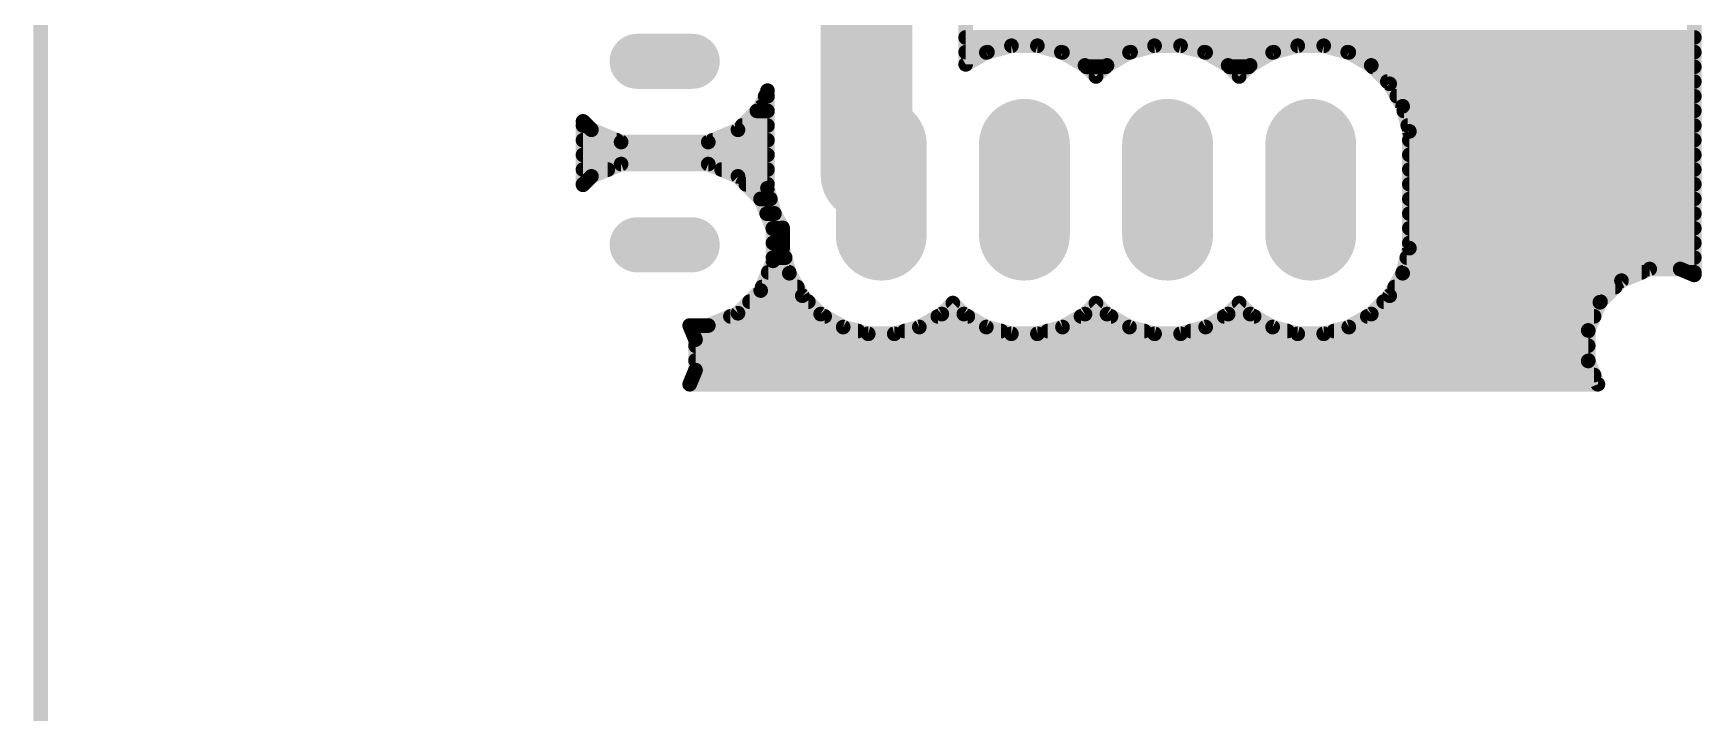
# Model space of a CAD drawing. Extents: x 0 to 141, y 0 to 150.
# Drawn here: x 0.3 to 46.48, y 75.18 to 93.99 of the extents above; entities that cross this region are included whole.
import ezdxf

# ---------------------------------------------------------------- set-up
doc = ezdxf.new("R2010")
doc.units = 0
for name, color, linetype in [('16', 175, 'CONTINUOUS'), ('17', 82, 'CONTINUOUS'), ('47', 253, 'CONTINUOUS')]:
    doc.layers.add(name, color=color, linetype=linetype)

# ---------------------------------------------------------------- blocks, each defined once
blk = doc.blocks.new('LONGP100')
at = {"const_width": 1}
blk.add_lwpolyline([(-0.5, 0), (0.5, 0)], dxfattribs=at)
at = {"const_width": 0.5}
for points in [[(-0.5, 0.25, 1), (-0.5, -0.25)], [(0.5, -0.25, 1), (0.5, 0.25)]]:
    blk.add_lwpolyline(points, format="xyb", dxfattribs=at)

msp = doc.modelspace()

# ---------------------------------------------------------------- linework, layer by layer
at = {"layer": '16'}
for points, const_width in [([(46.2788, 130.2673), (46.2788, 87.3055)], 0.4064), ([(26.1112, 93.1337), (26.1112, 104.7552)], 0.4064), ([(23.368, 90.0684), (23.368, 96.266)], 2.54), ([(26.1112, 93.8784), (46.2788, 93.8784)], 0.4064), ([(27.3773, 93.6498), (26.6829, 93.4637)], 0.4064), ([(28.0963, 93.6498), (27.3773, 93.6498)], 0.4064), ([(28.7907, 93.4637), (28.0963, 93.6498)], 0.4064), ([(31.3397, 93.6498), (30.6453, 93.4637)], 0.4064), ([(32.0587, 93.6498), (31.3397, 93.6498)], 0.4064), ([(32.7531, 93.4637), (32.0587, 93.6498)], 0.4064), ([(35.3021, 93.6498), (34.6077, 93.4637)], 0.4064), ([(36.0211, 93.6498), (35.3021, 93.6498)], 0.4064), ([(36.7155, 93.4637), (36.0211, 93.6498)], 0.4064), ([(26.1112, 93.472), (26.7138, 93.472)], 0.4064), ([(26.6829, 93.4637), (26.1112, 93.1337)], 0.4064), ([(28.7598, 93.472), (30.6762, 93.472)], 0.4064), ([(29.4134, 93.1042), (28.7907, 93.4637)], 0.4064), ([(29.718, 92.7996), (29.4134, 93.1042)], 0.4064), ([(30.0226, 93.1042), (29.718, 92.7996)], 0.4064), ([(30.6453, 93.4637), (30.0226, 93.1042)], 0.4064), ([(32.7222, 93.472), (34.6386, 93.472)], 0.4064), ([(33.3758, 93.1042), (32.7531, 93.4637)], 0.4064), ([(33.6804, 92.7996), (33.3758, 93.1042)], 0.4064), ([(33.985, 93.1042), (33.6804, 92.7996)], 0.4064), ([(34.6077, 93.4637), (33.985, 93.1042)], 0.4064), ([(36.6846, 93.472), (46.2788, 93.472)], 0.4064), ([(37.3382, 93.1042), (36.7155, 93.4637)], 0.4064), ([(37.8465, 92.5959), (37.3382, 93.1042)], 0.4064), ([(29.452, 93.0656), (29.984, 93.0656)], 0.4064), ([(33.4144, 93.0656), (33.9464, 93.0656)], 0.4064), ([(37.3768, 93.0656), (46.2788, 93.0656)], 0.4064), ([(37.7832, 92.6592), (46.2788, 92.6592)], 0.4064), ([(20.4369, 91.9519), (20.6248, 92.4055)], 0.4064), ([(20.5616, 92.2528), (20.6248, 92.2528)], 0.4064), ([(20.6248, 92.4055), (20.6248, 89.7072)], 0.4064), ([(38.206, 91.9732), (37.8465, 92.5959)], 0.4064), ([(38.0446, 92.2528), (46.2788, 92.2528)], 0.4064), ([(19.8081, 91.3231), (20.4369, 91.9519)], 0.4064), ([(20.3315, 91.8464), (20.6248, 91.8464)], 0.4064), ([(38.3921, 91.2788), (38.206, 91.9732)], 0.4064), ([(38.24, 91.8464), (46.2788, 91.8464)], 0.4064), ([(15.5192, 89.8002), (15.5192, 91.5558)], 0.4064), ([(15.5192, 91.5558), (15.7519, 91.3231)], 0.4064), ([(15.5192, 91.44), (15.6349, 91.44)], 0.4064), ([(15.7519, 91.3231), (16.5734, 90.9828)], 0.4064), ([(18.9866, 90.9828), (19.8081, 91.3231)], 0.4064), ([(19.9251, 91.44), (20.6248, 91.44)], 0.4064), ([(38.3489, 91.44), (46.2788, 91.44)], 0.4064), ([(38.3921, 88.0452), (38.3921, 91.2788)], 0.4064), ([(15.5192, 91.0336), (16.4507, 91.0336)], 0.4064), ([(16.5734, 90.9828), (18.9866, 90.9828)], 0.4064), ([(19.1092, 91.0336), (20.6248, 91.0336)], 0.4064), ([(38.3921, 91.0336), (46.2788, 91.0336)], 0.4064), ([(15.5192, 90.6272), (20.6248, 90.6272)], 0.4064), ([(16.5734, 90.3732), (15.7519, 90.0329)], 0.4064), ([(18.9866, 90.3732), (16.5734, 90.3732)], 0.4064), ([(19.8081, 90.0329), (18.9866, 90.3732)], 0.4064), ([(38.3921, 90.6272), (46.2788, 90.6272)], 0.4064), ([(15.5192, 90.2208), (16.2055, 90.2208)], 0.4064), ([(15.7519, 90.0329), (15.5192, 89.8002)], 0.4064), ([(19.3545, 90.2208), (20.6248, 90.2208)], 0.4064), ([(20.4369, 89.4041), (19.8081, 90.0329)], 0.4064), ([(23.368, 90.0684), (23.7744, 89.662)], 0.8128), ([(38.3921, 90.2208), (46.2788, 90.2208)], 0.4064), ([(15.5192, 89.8144), (15.5334, 89.8144)], 0.4064), ([(20.0266, 89.8144), (20.6248, 89.8144)], 0.4064), ([(20.433, 89.408), (20.705, 89.408)], 0.4064), ([(20.7772, 88.5826), (20.4369, 89.4041)], 0.4064), ([(20.6248, 89.7072), (20.8117, 89.0096)], 0.4064), ([(38.3921, 89.8144), (46.2788, 89.8144)], 0.4064), ([(38.3921, 89.408), (46.2788, 89.408)], 0.4064), ([(20.6036, 89.0016), (20.8163, 89.0016)], 0.4064), ([(20.8117, 89.0096), (21.0439, 88.6075)], 0.4064), ([(38.3921, 89.0016), (46.2788, 89.0016)], 0.4064), ([(20.772, 88.5952), (21.0439, 88.5952)], 0.4064), ([(20.7772, 87.6934), (20.7772, 88.5826)], 0.4064), ([(21.0439, 88.6075), (21.0439, 88.0452)], 0.4064), ([(38.3921, 88.5952), (46.2788, 88.5952)], 0.4064), ([(20.7772, 88.1888), (21.0439, 88.1888)], 0.4064), ([(21.0439, 88.0452), (21.23, 87.3508)], 0.4064), ([(38.206, 87.3508), (38.3921, 88.0452)], 0.4064), ([(38.3921, 88.1888), (46.2788, 88.1888)], 0.4064), ([(20.4369, 86.8719), (20.7772, 87.6934)], 0.4064), ([(20.7772, 87.7824), (21.1143, 87.7824)], 0.4064), ([(38.3217, 87.7824), (46.2788, 87.7824)], 0.4064), ([(20.6457, 87.376), (21.2232, 87.376)], 0.4064), ([(21.23, 87.3508), (21.5895, 86.7281)], 0.4064), ([(37.8465, 86.7281), (38.206, 87.3508)], 0.4064), ([(38.2128, 87.376), (44.8235, 87.376)], 0.4064), ([(44.2633, 87.144), (43.666, 86.5467)], 0.4064), ([(45.0437, 87.4672), (44.2633, 87.144)], 0.4064), ([(45.8883, 87.4672), (45.0437, 87.4672)], 0.4064), ([(46.2788, 87.3055), (45.8883, 87.4672)], 0.4064), ([(46.1085, 87.376), (46.2788, 87.376)], 0.4064), ([(19.8081, 86.2431), (20.4369, 86.8719)], 0.4064), ([(20.4774, 86.9696), (21.45, 86.9696)], 0.4064), ([(21.5895, 86.7281), (22.0978, 86.2198)], 0.4064), ([(37.3382, 86.2198), (37.8465, 86.7281)], 0.4064), ([(37.986, 86.9696), (44.0889, 86.9696)], 0.4064), ([(18.9866, 85.9028), (19.8081, 86.2431)], 0.4064), ([(19.5998, 86.1568), (22.2069, 86.1568)], 0.4064), ([(20.1283, 86.5632), (21.7544, 86.5632)], 0.4064), ([(22.0978, 86.2198), (22.7205, 85.8603)], 0.4064), ([(24.8283, 85.8603), (25.451, 86.2198)], 0.4064), ([(25.3419, 86.1568), (26.1693, 86.1568)], 0.4064), ([(25.451, 86.2198), (25.7556, 86.5244)], 0.4064), ([(25.7556, 86.5244), (26.0602, 86.2198)], 0.4064), ([(26.0602, 86.2198), (26.6829, 85.8603)], 0.4064), ([(28.7907, 85.8603), (29.4134, 86.2198)], 0.4064), ([(29.3043, 86.1568), (30.1317, 86.1568)], 0.4064), ([(29.4134, 86.2198), (29.718, 86.5244)], 0.4064), ([(29.718, 86.5244), (30.0226, 86.2198)], 0.4064), ([(30.0226, 86.2198), (30.6453, 85.8603)], 0.4064), ([(32.7531, 85.8603), (33.3758, 86.2198)], 0.4064), ([(33.2667, 86.1568), (34.0941, 86.1568)], 0.4064), ([(33.3758, 86.2198), (33.6804, 86.5244)], 0.4064), ([(33.6804, 86.5244), (33.985, 86.2198)], 0.4064), ([(33.985, 86.2198), (34.6077, 85.8603)], 0.4064), ([(36.7155, 85.8603), (37.3382, 86.2198)], 0.4064), ([(37.2291, 86.1568), (43.5045, 86.1568)], 0.4064), ([(37.6816, 86.5632), (43.6825, 86.5632)], 0.4064), ([(43.666, 86.5467), (43.3428, 85.7663)], 0.4064), ([(18.6332, 85.5123), (18.4715, 85.9028)], 0.4064), ([(18.4715, 85.9028), (18.9866, 85.9028)], 0.4064), ([(18.5346, 85.7504), (23.1305, 85.7504)], 0.4064), ([(22.7205, 85.8603), (23.4149, 85.6742)], 0.4064), ([(24.1339, 85.6742), (24.8283, 85.8603)], 0.4064), ([(24.4183, 85.7504), (27.0929, 85.7504)], 0.4064), ([(26.6829, 85.8603), (27.3773, 85.6742)], 0.4064), ([(28.0963, 85.6742), (28.7907, 85.8603)], 0.4064), ([(28.3807, 85.7504), (31.0553, 85.7504)], 0.4064), ([(30.6453, 85.8603), (31.3397, 85.6742)], 0.4064), ([(32.0587, 85.6742), (32.7531, 85.8603)], 0.4064), ([(32.3431, 85.7504), (35.0177, 85.7504)], 0.4064), ([(34.6077, 85.8603), (35.3021, 85.6742)], 0.4064), ([(36.0211, 85.6742), (36.7155, 85.8603)], 0.4064), ([(36.3055, 85.7504), (43.3428, 85.7504)], 0.4064), ([(43.3428, 85.7663), (43.3428, 84.9217)], 0.4064), ([(18.6332, 84.6677), (18.6332, 85.5123)], 0.4064), ([(18.6332, 85.344), (43.3428, 85.344)], 0.4064), ([(23.4149, 85.6742), (24.1339, 85.6742)], 0.4064), ([(27.3773, 85.6742), (28.0963, 85.6742)], 0.4064), ([(31.3397, 85.6742), (32.0587, 85.6742)], 0.4064), ([(35.3021, 85.6742), (36.0211, 85.6742)], 0.4064), ([(18.6332, 84.9376), (43.3428, 84.9376)], 0.4064), ([(43.3428, 84.9217), (43.6098, 84.2772)], 0.4064), ([(18.4715, 84.2772), (18.6332, 84.6677)], 0.4064), ([(18.5767, 84.5312), (43.5045, 84.5312)], 0.4064), ([(43.6098, 84.2772), (18.4715, 84.2772)], 0.4064)]:
    msp.add_lwpolyline(points, dxfattribs=dict(at, const_width=const_width))
for points, const_width in [([(26.1112, 93.98, 1), (26.1112, 93.7768)], 0.2032), ([(27.3773, 93.7514, 1), (27.3773, 93.5482)], 0.2032), ([(27.4036, 93.5517, 1), (27.351, 93.7479)], 0.2032), ([(28.1226, 93.7479, 1), (28.07, 93.5517)], 0.2032), ([(28.0963, 93.5482, 1), (28.0963, 93.7514)], 0.2032), ([(31.3397, 93.7514, 1), (31.3397, 93.5482)], 0.2032), ([(31.366, 93.5517, 1), (31.3134, 93.7479)], 0.2032), ([(32.085, 93.7479, 1), (32.0324, 93.5517)], 0.2032), ([(32.0587, 93.5482, 1), (32.0587, 93.7514)], 0.2032), ([(35.3021, 93.7514, 1), (35.3021, 93.5482)], 0.2032), ([(35.3284, 93.5517, 1), (35.2758, 93.7479)], 0.2032), ([(36.0474, 93.7479, 1), (35.9948, 93.5517)], 0.2032), ([(36.0211, 93.5482, 1), (36.0211, 93.7514)], 0.2032), ([(46.2788, 93.7768, 1), (46.2788, 93.98)], 0.2032), ([(26.1112, 93.5736, 1), (26.1112, 93.3704)], 0.2032), ([(26.0604, 93.2217, 1), (26.162, 93.0457)], 0.2032), ([(26.6566, 93.5619, 1), (26.7092, 93.3656)], 0.2032), ([(26.7337, 93.3757, 1), (26.6321, 93.5517)], 0.2032), ([(26.7138, 93.3704, 1), (26.7138, 93.5736)], 0.2032), ([(28.7598, 93.5736, 1), (28.7598, 93.3704)], 0.2032), ([(28.8415, 93.5517, 1), (28.7399, 93.3757)], 0.2032), ([(28.7644, 93.3656, 1), (28.817, 93.5619)], 0.2032), ([(29.4852, 93.1761, 1), (29.3415, 93.0324)], 0.2032), ([(29.3626, 93.0163, 1), (29.4642, 93.1922)], 0.2032), ([(29.9718, 93.1922, 1), (30.0734, 93.0163)], 0.2032), ([(30.0945, 93.0324, 1), (29.9508, 93.1761)], 0.2032), ([(30.619, 93.5619, 1), (30.6716, 93.3656)], 0.2032), ([(30.6961, 93.3757, 1), (30.5945, 93.5517)], 0.2032), ([(30.6762, 93.3704, 1), (30.6762, 93.5736)], 0.2032), ([(32.7222, 93.5736, 1), (32.7222, 93.3704)], 0.2032), ([(32.8039, 93.5517, 1), (32.7023, 93.3757)], 0.2032), ([(32.7268, 93.3656, 1), (32.7794, 93.5619)], 0.2032), ([(33.4476, 93.1761, 1), (33.3039, 93.0324)], 0.2032), ([(33.325, 93.0163, 1), (33.4266, 93.1922)], 0.2032), ([(33.9342, 93.1922, 1), (34.0358, 93.0163)], 0.2032), ([(34.0569, 93.0324, 1), (33.9132, 93.1761)], 0.2032), ([(34.5814, 93.5619, 1), (34.634, 93.3656)], 0.2032), ([(34.6585, 93.3757, 1), (34.5569, 93.5517)], 0.2032), ([(34.6386, 93.3704, 1), (34.6386, 93.5736)], 0.2032), ([(36.6846, 93.5736, 1), (36.6846, 93.3704)], 0.2032), ([(36.7663, 93.5517, 1), (36.6647, 93.3757)], 0.2032), ([(36.6892, 93.3656, 1), (36.7418, 93.5619)], 0.2032), ([(37.41, 93.1761, 1), (37.2663, 93.0324)], 0.2032), ([(37.2874, 93.0163, 1), (37.389, 93.1922)], 0.2032), ([(46.2788, 93.3704, 1), (46.2788, 93.5736)], 0.2032), ([(26.0096, 93.1337, 1), (26.2128, 93.1337)], 0.2032), ([(29.452, 93.1672, 1), (29.452, 92.964)], 0.2032), ([(29.6462, 92.8714, 1), (29.7898, 92.7278)], 0.2032), ([(29.6462, 92.7278, 1), (29.7898, 92.8714)], 0.2032), ([(29.984, 92.964, 1), (29.984, 93.1672)], 0.2032), ([(33.4144, 93.1672, 1), (33.4144, 92.964)], 0.2032), ([(33.6086, 92.8714, 1), (33.7522, 92.7278)], 0.2032), ([(33.6086, 92.7278, 1), (33.7522, 92.8714)], 0.2032), ([(33.9464, 92.964, 1), (33.9464, 93.1672)], 0.2032), ([(37.3768, 93.1672, 1), (37.3768, 92.964)], 0.2032), ([(37.7832, 92.7608, 1), (37.7832, 92.5576)], 0.2032), ([(46.2788, 92.964, 1), (46.2788, 93.1672)], 0.2032), ([(46.2788, 92.5576, 1), (46.2788, 92.7608)], 0.2032), ([(20.5616, 92.3544, 1), (20.5616, 92.1512)], 0.2032), ([(20.7264, 92.4055, 1), (20.5232, 92.4055)], 0.2032), ([(20.7187, 92.3666, 1), (20.5309, 92.4444)], 0.2032), ([(20.6248, 92.1512, 1), (20.6248, 92.3544)], 0.2032), ([(37.9345, 92.6467, 1), (37.7586, 92.5451)], 0.2032), ([(37.7747, 92.524, 1), (37.9184, 92.6677)], 0.2032), ([(38.0446, 92.3544, 1), (38.0446, 92.1512)], 0.2032), ([(46.2788, 92.1512, 1), (46.2788, 92.3544)], 0.2032), ([(20.3315, 91.948, 1), (20.3315, 91.7448)], 0.2032), ([(20.343, 91.9907, 1), (20.5308, 91.913)], 0.2032), ([(20.5088, 91.88, 1), (20.3651, 92.0237)], 0.2032), ([(20.6248, 91.7448, 1), (20.6248, 91.948)], 0.2032), ([(38.3042, 91.9995, 1), (38.1079, 91.9469)], 0.2032), ([(38.118, 91.9224, 1), (38.294, 92.024)], 0.2032), ([(38.24, 91.948, 1), (38.24, 91.7448)], 0.2032), ([(46.2788, 91.7448, 1), (46.2788, 91.948)], 0.2032), ([(15.6208, 91.5558, 1), (15.4176, 91.5558)], 0.2032), ([(15.591, 91.6276, 1), (15.4474, 91.4839)], 0.2032), ([(15.5192, 91.5416, 1), (15.5192, 91.3384)], 0.2032), ([(15.6349, 91.3384, 1), (15.6349, 91.5416)], 0.2032), ([(15.7907, 91.417, 1), (15.713, 91.2292)], 0.2032), ([(15.68, 91.2512, 1), (15.8237, 91.3949)], 0.2032), ([(19.7363, 91.3949, 1), (19.88, 91.2512)], 0.2032), ([(19.847, 91.2292, 1), (19.7693, 91.417)], 0.2032), ([(19.9251, 91.5416, 1), (19.9251, 91.3384)], 0.2032), ([(20.6248, 91.3384, 1), (20.6248, 91.5416)], 0.2032), ([(38.3489, 91.5416, 1), (38.3489, 91.3384)], 0.2032), ([(38.4937, 91.2788, 1), (38.2905, 91.2788)], 0.2032), ([(46.2788, 91.3384, 1), (46.2788, 91.5416)], 0.2032), ([(15.5192, 91.1352, 1), (15.5192, 90.932)], 0.2032), ([(16.4507, 90.932, 1), (16.4507, 91.1352)], 0.2032), ([(16.5734, 91.0844, 1), (16.5734, 90.8812)], 0.2032), ([(16.5345, 90.8889, 1), (16.6123, 91.0767)], 0.2032), ([(18.9477, 91.0767, 1), (19.0255, 90.8889)], 0.2032), ([(18.9866, 90.8812, 1), (18.9866, 91.0844)], 0.2032), ([(19.1092, 91.1352, 1), (19.1092, 90.932)], 0.2032), ([(20.6248, 90.932, 1), (20.6248, 91.1352)], 0.2032), ([(38.3921, 91.1352, 1), (38.3921, 90.932)], 0.2032), ([(38.294, 91.2525, 1), (38.4902, 91.3051)], 0.2032), ([(46.2788, 90.932, 1), (46.2788, 91.1352)], 0.2032), ([(15.5192, 90.7288, 1), (15.5192, 90.5256)], 0.2032), ([(16.5734, 90.4748, 1), (16.5734, 90.2716)], 0.2032), ([(16.6123, 90.2793, 1), (16.5345, 90.4671)], 0.2032), ([(19.0255, 90.4671, 1), (18.9477, 90.2793)], 0.2032), ([(18.9866, 90.2716, 1), (18.9866, 90.4748)], 0.2032), ([(20.6248, 90.5256, 1), (20.6248, 90.7288)], 0.2032), ([(22.733, 90.0684, 1), (24.003, 90.0684)], 1.27), ([(38.3921, 90.7288, 1), (38.3921, 90.5256)], 0.2032), ([(46.2788, 90.5256, 1), (46.2788, 90.7288)], 0.2032), ([(15.5192, 90.3224, 1), (15.5192, 90.1192)], 0.2032), ([(15.713, 90.1268, 1), (15.7907, 89.939)], 0.2032), ([(15.8237, 89.9611, 1), (15.68, 90.1048)], 0.2032), ([(16.2055, 90.1192, 1), (16.2055, 90.3224)], 0.2032), ([(19.3545, 90.3224, 1), (19.3545, 90.1192)], 0.2032), ([(19.88, 90.1048, 1), (19.7363, 89.9611)], 0.2032), ([(19.7693, 89.939, 1), (19.847, 90.1268)], 0.2032), ([(20.6248, 90.1192, 1), (20.6248, 90.3224)], 0.2032), ([(23.5117, 90.2121, 1), (23.2243, 89.9247)], 0.4064), ([(38.3921, 90.3224, 1), (38.3921, 90.1192)], 0.2032), ([(46.2788, 90.1192, 1), (46.2788, 90.3224)], 0.2032), ([(15.5192, 89.916, 1), (15.5192, 89.7128)], 0.2032), ([(15.4474, 89.8721, 1), (15.591, 89.7284)], 0.2032), ([(15.4176, 89.8002, 1), (15.6208, 89.8002)], 0.2032), ([(15.5334, 89.7128, 1), (15.5334, 89.916)], 0.2032), ([(20.0266, 89.916, 1), (20.0266, 89.7128)], 0.2032), ([(20.433, 89.5096, 1), (20.433, 89.3064)], 0.2032), ([(20.5308, 89.443, 1), (20.343, 89.3653)], 0.2032), ([(20.7229, 89.7335, 1), (20.5267, 89.681)], 0.2032), ([(20.5232, 89.7072, 1), (20.7264, 89.7072)], 0.2032), ([(20.6248, 89.7128, 1), (20.6248, 89.916)], 0.2032), ([(20.705, 89.3064, 1), (20.705, 89.5096)], 0.2032), ([(23.6307, 89.5183, 1), (23.9181, 89.8057)], 0.4064), ([(38.3921, 89.916, 1), (38.3921, 89.7128)], 0.2032), ([(38.3921, 89.5096, 1), (38.3921, 89.3064)], 0.2032), ([(46.2788, 89.7128, 1), (46.2788, 89.916)], 0.2032), ([(46.2788, 89.3064, 1), (46.2788, 89.5096)], 0.2032), ([(20.3651, 89.3323, 1), (20.5088, 89.476)], 0.2032), ([(20.6036, 89.1032, 1), (20.6036, 88.9)], 0.2032), ([(20.8997, 89.0604, 1), (20.7238, 88.9588)], 0.2032), ([(20.7136, 88.9833, 1), (20.9099, 89.0359)], 0.2032), ([(20.8163, 88.9, 1), (20.8163, 89.1032)], 0.2032), ([(38.3921, 89.1032, 1), (38.3921, 88.9)], 0.2032), ([(46.2788, 88.9, 1), (46.2788, 89.1032)], 0.2032), ([(20.772, 88.6968, 1), (20.772, 88.4936)], 0.2032), ([(20.8788, 88.5826, 1), (20.6756, 88.5826)], 0.2032), ([(20.6833, 88.5437, 1), (20.8711, 88.6215)], 0.2032), ([(21.1455, 88.6075, 1), (20.9423, 88.6075)], 0.2032), ([(20.9559, 88.5567, 1), (21.1319, 88.6583)], 0.2032), ([(21.0439, 88.4936, 1), (21.0439, 88.6968)], 0.2032), ([(38.3921, 88.6968, 1), (38.3921, 88.4936)], 0.2032), ([(46.2788, 88.4936, 1), (46.2788, 88.6968)], 0.2032), ([(20.7772, 88.2904, 1), (20.7772, 88.0872)], 0.2032), ([(21.142, 88.0715, 1), (20.9458, 88.0189)], 0.2032), ([(21.0439, 88.0872, 1), (21.0439, 88.2904)], 0.2032), ([(38.3921, 88.2904, 1), (38.3921, 88.0872)], 0.2032), ([(38.4902, 88.0189, 1), (38.294, 88.0715)], 0.2032), ([(46.2788, 88.0872, 1), (46.2788, 88.2904)], 0.2032), ([(20.7772, 87.884, 1), (20.7772, 87.6808)], 0.2032), ([(20.6756, 87.6934, 1), (20.8788, 87.6934)], 0.2032), ([(20.8711, 87.6545, 1), (20.6833, 87.7323)], 0.2032), ([(20.9423, 88.0452, 1), (21.1455, 88.0452)], 0.2032), ([(21.1143, 87.6808, 1), (21.1143, 87.884)], 0.2032), ([(38.3217, 87.884, 1), (38.3217, 87.6808)], 0.2032), ([(38.2905, 88.0452, 1), (38.4937, 88.0452)], 0.2032), ([(46.2788, 87.6808, 1), (46.2788, 87.884)], 0.2032), ([(20.6457, 87.4776, 1), (20.6457, 87.2744)], 0.2032), ([(21.318, 87.4016, 1), (21.142, 87.3)], 0.2032), ([(21.1318, 87.3245, 1), (21.3281, 87.3771)], 0.2032), ([(21.2232, 87.2744, 1), (21.2232, 87.4776)], 0.2032), ([(38.1079, 87.3771, 1), (38.3042, 87.3245)], 0.2032), ([(38.2128, 87.4776, 1), (38.2128, 87.2744)], 0.2032), ([(38.294, 87.3, 1), (38.118, 87.4016)], 0.2032), ([(44.2244, 87.2378, 1), (44.3022, 87.0501)], 0.2032), ([(44.3351, 87.0721, 1), (44.1915, 87.2158)], 0.2032), ([(44.8235, 87.2744, 1), (44.8235, 87.4776)], 0.2032), ([(45.0437, 87.5688, 1), (45.0437, 87.3656)], 0.2032), ([(45.0825, 87.3733, 1), (45.0048, 87.5611)], 0.2032), ([(45.9272, 87.5611, 1), (45.8494, 87.3733)], 0.2032), ([(45.8883, 87.3656, 1), (45.8883, 87.5688)], 0.2032), ([(46.1085, 87.4776, 1), (46.1085, 87.2744)], 0.2032), ([(46.1772, 87.3055, 1), (46.3804, 87.3055)], 0.2032), ([(46.2399, 87.2116, 1), (46.3177, 87.3993)], 0.2032), ([(46.2788, 87.2744, 1), (46.2788, 87.4776)], 0.2032), ([(20.343, 86.9107, 1), (20.5308, 86.833)], 0.2032), ([(20.5088, 86.8, 1), (20.3651, 86.9437)], 0.2032), ([(20.4774, 87.0712, 1), (20.4774, 86.868)], 0.2032), ([(21.45, 86.868, 1), (21.45, 87.0712)], 0.2032), ([(21.6613, 86.8, 1), (21.5176, 86.6563)], 0.2032), ([(21.5015, 86.6773, 1), (21.6774, 86.7789)], 0.2032), ([(37.7586, 86.7789, 1), (37.9345, 86.6773)], 0.2032), ([(37.9184, 86.6563, 1), (37.7747, 86.8)], 0.2032), ([(37.986, 87.0712, 1), (37.986, 86.868)], 0.2032), ([(44.0889, 86.868, 1), (44.0889, 87.0712)], 0.2032), ([(19.5998, 86.2584, 1), (19.5998, 86.0552)], 0.2032), ([(19.7363, 86.3149, 1), (19.88, 86.1712)], 0.2032), ([(19.847, 86.1492, 1), (19.7693, 86.337)], 0.2032), ([(20.1283, 86.6648, 1), (20.1283, 86.4616)], 0.2032), ([(21.7544, 86.4616, 1), (21.7544, 86.6648)], 0.2032), ([(22.1486, 86.3077, 1), (22.047, 86.1318)], 0.2032), ([(22.026, 86.1479, 1), (22.1697, 86.2916)], 0.2032), ([(22.2069, 86.0552, 1), (22.2069, 86.2584)], 0.2032), ([(25.3419, 86.2584, 1), (25.3419, 86.0552)], 0.2032), ([(25.3791, 86.2916, 1), (25.5228, 86.1479)], 0.2032), ([(25.5018, 86.1318, 1), (25.4002, 86.3077)], 0.2032), ([(25.8274, 86.5962, 1), (25.6838, 86.4525)], 0.2032), ([(25.8274, 86.4525, 1), (25.6838, 86.5962)], 0.2032), ([(26.111, 86.3077, 1), (26.0094, 86.1318)], 0.2032), ([(25.9884, 86.1479, 1), (26.1321, 86.2916)], 0.2032), ([(26.1693, 86.0552, 1), (26.1693, 86.2584)], 0.2032), ([(29.3043, 86.2584, 1), (29.3043, 86.0552)], 0.2032), ([(29.3415, 86.2916, 1), (29.4852, 86.1479)], 0.2032), ([(29.4642, 86.1318, 1), (29.3626, 86.3077)], 0.2032), ([(29.7898, 86.5962, 1), (29.6462, 86.4525)], 0.2032), ([(29.7898, 86.4525, 1), (29.6462, 86.5962)], 0.2032), ([(30.0734, 86.3077, 1), (29.9718, 86.1318)], 0.2032), ([(29.9508, 86.1479, 1), (30.0945, 86.2916)], 0.2032), ([(30.1317, 86.0552, 1), (30.1317, 86.2584)], 0.2032), ([(33.2667, 86.2584, 1), (33.2667, 86.0552)], 0.2032), ([(33.3039, 86.2916, 1), (33.4476, 86.1479)], 0.2032), ([(33.4266, 86.1318, 1), (33.325, 86.3077)], 0.2032), ([(33.7522, 86.5962, 1), (33.6086, 86.4525)], 0.2032), ([(33.7522, 86.4525, 1), (33.6086, 86.5962)], 0.2032), ([(34.0358, 86.3077, 1), (33.9342, 86.1318)], 0.2032), ([(33.9132, 86.1479, 1), (34.0569, 86.2916)], 0.2032), ([(34.0941, 86.0552, 1), (34.0941, 86.2584)], 0.2032), ([(37.2291, 86.2584, 1), (37.2291, 86.0552)], 0.2032), ([(37.2663, 86.2916, 1), (37.41, 86.1479)], 0.2032), ([(37.389, 86.1318, 1), (37.2874, 86.3077)], 0.2032), ([(37.6816, 86.6648, 1), (37.6816, 86.4616)], 0.2032), ([(43.5045, 86.0552, 1), (43.5045, 86.2584)], 0.2032), ([(43.5942, 86.6185, 1), (43.7379, 86.4749)], 0.2032), ([(43.7599, 86.5078, 1), (43.5722, 86.5856)], 0.2032), ([(43.6825, 86.4616, 1), (43.6825, 86.6648)], 0.2032), ([(18.5653, 85.9417, 1), (18.3776, 85.8639)], 0.2032), ([(18.4715, 86.0044, 1), (18.4715, 85.8012)], 0.2032), ([(18.5346, 85.852, 1), (18.5346, 85.6488)], 0.2032), ([(18.9477, 85.9967, 1), (19.0255, 85.8089)], 0.2032), ([(18.9866, 85.8012, 1), (18.9866, 86.0044)], 0.2032), ([(22.7468, 85.9584, 1), (22.6942, 85.7621)], 0.2032), ([(22.6697, 85.7723, 1), (22.7713, 85.9483)], 0.2032), ([(23.1305, 85.6488, 1), (23.1305, 85.852)], 0.2032), ([(24.4183, 85.852, 1), (24.4183, 85.6488)], 0.2032), ([(24.7775, 85.9483, 1), (24.8791, 85.7723)], 0.2032), ([(24.8546, 85.7621, 1), (24.802, 85.9584)], 0.2032), ([(26.7092, 85.9584, 1), (26.6566, 85.7621)], 0.2032), ([(26.6321, 85.7723, 1), (26.7337, 85.9483)], 0.2032), ([(27.0929, 85.6488, 1), (27.0929, 85.852)], 0.2032), ([(28.3807, 85.852, 1), (28.3807, 85.6488)], 0.2032), ([(28.7399, 85.9483, 1), (28.8415, 85.7723)], 0.2032), ([(28.817, 85.7621, 1), (28.7644, 85.9584)], 0.2032), ([(30.6716, 85.9584, 1), (30.619, 85.7621)], 0.2032), ([(30.5945, 85.7723, 1), (30.6961, 85.9483)], 0.2032), ([(31.0553, 85.6488, 1), (31.0553, 85.852)], 0.2032), ([(32.3431, 85.852, 1), (32.3431, 85.6488)], 0.2032), ([(32.7023, 85.9483, 1), (32.8039, 85.7723)], 0.2032), ([(32.7794, 85.7621, 1), (32.7268, 85.9584)], 0.2032), ([(34.634, 85.9584, 1), (34.5814, 85.7621)], 0.2032), ([(34.5569, 85.7723, 1), (34.6585, 85.9483)], 0.2032), ([(35.0177, 85.6488, 1), (35.0177, 85.852)], 0.2032), ([(36.3055, 85.852, 1), (36.3055, 85.6488)], 0.2032), ([(36.6647, 85.9483, 1), (36.7663, 85.7723)], 0.2032), ([(36.7418, 85.7621, 1), (36.6892, 85.9584)], 0.2032), ([(43.4444, 85.7663, 1), (43.2412, 85.7663)], 0.2032), ([(43.2489, 85.8052, 1), (43.4367, 85.7275)], 0.2032), ([(43.3428, 85.6488, 1), (43.3428, 85.852)], 0.2032), ([(18.7348, 85.5123, 1), (18.5316, 85.5123)], 0.2032), ([(18.6332, 85.4456, 1), (18.6332, 85.2424)], 0.2032), ([(18.5393, 85.4734, 1), (18.7271, 85.5512)], 0.2032), ([(23.4149, 85.7758, 1), (23.4149, 85.5726)], 0.2032), ([(23.3886, 85.5761, 1), (23.4412, 85.7723)], 0.2032), ([(24.1076, 85.7723, 1), (24.1602, 85.5761)], 0.2032), ([(24.1339, 85.5726, 1), (24.1339, 85.7758)], 0.2032), ([(27.3773, 85.7758, 1), (27.3773, 85.5726)], 0.2032), ([(27.351, 85.5761, 1), (27.4036, 85.7723)], 0.2032), ([(28.07, 85.7723, 1), (28.1226, 85.5761)], 0.2032), ([(28.0963, 85.5726, 1), (28.0963, 85.7758)], 0.2032), ([(31.3397, 85.7758, 1), (31.3397, 85.5726)], 0.2032), ([(31.3134, 85.5761, 1), (31.366, 85.7723)], 0.2032), ([(32.0324, 85.7723, 1), (32.085, 85.5761)], 0.2032), ([(32.0587, 85.5726, 1), (32.0587, 85.7758)], 0.2032), ([(35.3021, 85.7758, 1), (35.3021, 85.5726)], 0.2032), ([(35.2758, 85.5761, 1), (35.3284, 85.7723)], 0.2032), ([(35.9948, 85.7723, 1), (36.0474, 85.5761)], 0.2032), ([(36.0211, 85.5726, 1), (36.0211, 85.7758)], 0.2032), ([(43.3428, 85.2424, 1), (43.3428, 85.4456)], 0.2032), ([(18.6332, 85.0392, 1), (18.6332, 84.836)], 0.2032), ([(43.4367, 84.9605, 1), (43.2489, 84.8828)], 0.2032), ([(43.2412, 84.9217, 1), (43.4444, 84.9217)], 0.2032), ([(43.3428, 84.836, 1), (43.3428, 85.0392)], 0.2032), ([(18.5767, 84.6328, 1), (18.5767, 84.4296)], 0.2032), ([(18.5316, 84.6677, 1), (18.7348, 84.6677)], 0.2032), ([(18.7271, 84.6288, 1), (18.5393, 84.7065)], 0.2032), ([(43.5045, 84.4296, 1), (43.5045, 84.6328)], 0.2032), ([(18.4715, 84.3788, 1), (18.4715, 84.1756)], 0.2032), ([(18.3776, 84.3161, 1), (18.5653, 84.2383)], 0.2032), ([(43.5159, 84.2383, 1), (43.7036, 84.3161)], 0.2032), ([(43.6098, 84.1756, 1), (43.6098, 84.3788)], 0.2032)]:
    msp.add_lwpolyline(points, format="xyb", dxfattribs=dict(at, const_width=const_width))
at = {"layer": '47', "const_width": 0.4064}
msp.add_lwpolyline([(0.508, 0.508), (0.508, 149.86)], dxfattribs=at)

# ---------------------------------------------------------------- block references
at = {"layer": '17'}
for p, xscale, yscale, rotation in [((17.78, 93.218), 1.524, 1.524, 180), ((23.7744, 89.662), 2.5146, 2.5146, 270), ((27.7368, 89.662), 2.5146, 2.5146, 270), ((31.6992, 89.662), 2.5146, 2.5146, 270), ((35.6616, 89.662), 2.5146, 2.5146, 270), ((17.78, 88.138), 1.524, 1.524, 180)]:
    msp.add_blockref('LONGP100', p, dxfattribs=dict(at, xscale=xscale, yscale=yscale, rotation=rotation))

doc.saveas('drawing.dxf')
